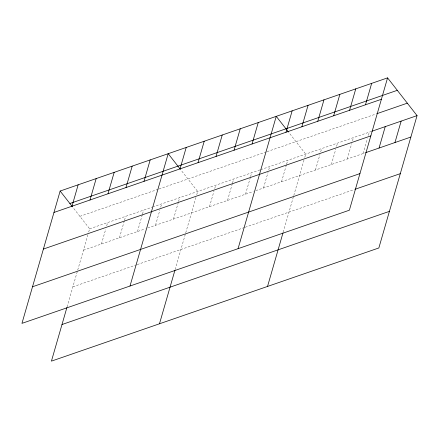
<?xml version="1.0" encoding="UTF-8"?>
<svg xmlns="http://www.w3.org/2000/svg" width="439" height="439" viewBox="0 0 439 439"><rect width="100%" height="100%" fill="white"/><g stroke="black" fill="none" stroke-linecap="round" stroke-linejoin="round"><path stroke-width="0.33" stroke-dasharray="2.19 1.65" d="M67.074 306.932L87.937 234.64M88.689 232.044L89.622 228.796L72.797 207.241M101.447 243.991L105.761 229.065M106.693 225.822L107.632 222.573M119.457 237.768L124.33 220.894M124.517 220.246L125.642 216.35M137.467 231.545L142.34 214.671M142.527 214.018L143.646 210.127M155.477 225.317L159.972 209.743M160.723 207.148L161.656 203.899M173.482 219.094L178.355 202.22M178.541 201.572L179.666 197.676M175.123 269.584L185.56 233.416M185.746 232.774L195.986 197.292M196.738 194.696L197.676 191.453L180.846 169.898M209.502 206.643L213.996 191.069M214.748 188.474L215.681 185.225M227.512 200.42L232.379 183.546M232.566 182.898L233.691 179.002M245.516 194.197L250.389 177.323M250.576 176.67L251.701 172.779M263.526 187.969L268.02 172.395M268.772 169.8L269.711 166.557M281.536 181.746L286.404 164.872M286.59 164.224L287.715 160.328M283.171 232.236L293.614 196.074M293.795 195.432L304.04 159.944M304.787 157.349L305.725 154.105L288.9 132.551M315.449 170.025L319.943 154.451M320.689 151.856L321.628 148.607M331.352 164.526L335.846 148.953M336.598 146.357L337.531 143.114M347.254 159.033L351.749 143.454M352.501 140.859L353.433 137.616M363.157 153.535L367.465 138.609M368.403 135.36L369.342 132.117M79.898 216.339L158.364 189.214M159.006 188.995L266.413 151.872M267.055 151.647L375.515 114.162M89.622 228.796L152.009 207.235M152.651 207.01L260.058 169.888M260.706 169.668L371.246 131.459M83.443 250.214L145.183 228.873M147.756 227.984L253.237 191.53M255.811 190.641L365.067 152.876M72.874 286.821L136.551 264.81M137.193 264.591L244.6 227.462M245.242 227.243L354.503 189.478"/><path stroke-width="0.66" d="M60.148 191.036L21.95 323.373L349.378 210.204L387.571 77.868L60.148 191.036L72.38 206.709M71.974 206.231L78.153 184.814M89.984 200.008L96.163 178.591M66.893 307.563L51.429 361.132L378.852 247.964L417.05 115.627L387.571 77.868M107.989 193.78L114.173 172.362M125.998 187.557L132.183 166.14M144.008 181.334L150.187 159.917M129.999 286.025L168.197 153.688L180.429 169.361M180.023 168.883L186.207 147.466M198.033 162.66L204.212 141.243M159.478 323.79L174.941 270.215M216.043 156.432L222.222 135.02M234.047 150.209L240.232 128.792M252.057 143.987L258.242 122.569M238.053 248.683L276.246 116.346L288.483 132.013M285.97 132.265L292.154 110.847M301.873 126.767L308.057 105.349M267.527 286.442L282.99 232.868M317.776 121.268L323.96 99.851M333.678 115.775L339.863 94.358M349.587 110.277L355.766 88.859M365.489 104.778L371.668 83.361M379.06 148.036L385.244 126.619M394.963 142.543L401.147 121.126M69.872 203.498L397.3 90.324M53.964 212.454L381.392 99.285M376.788 113.717L407.321 103.165M371.882 131.239L417.05 115.627M43.401 249.056L370.829 135.887M365.703 152.657L410.866 137.045M32.513 286.771L359.942 173.597M355.135 189.258L400.302 173.646M61.992 324.531L389.42 211.362"/></g></svg>
